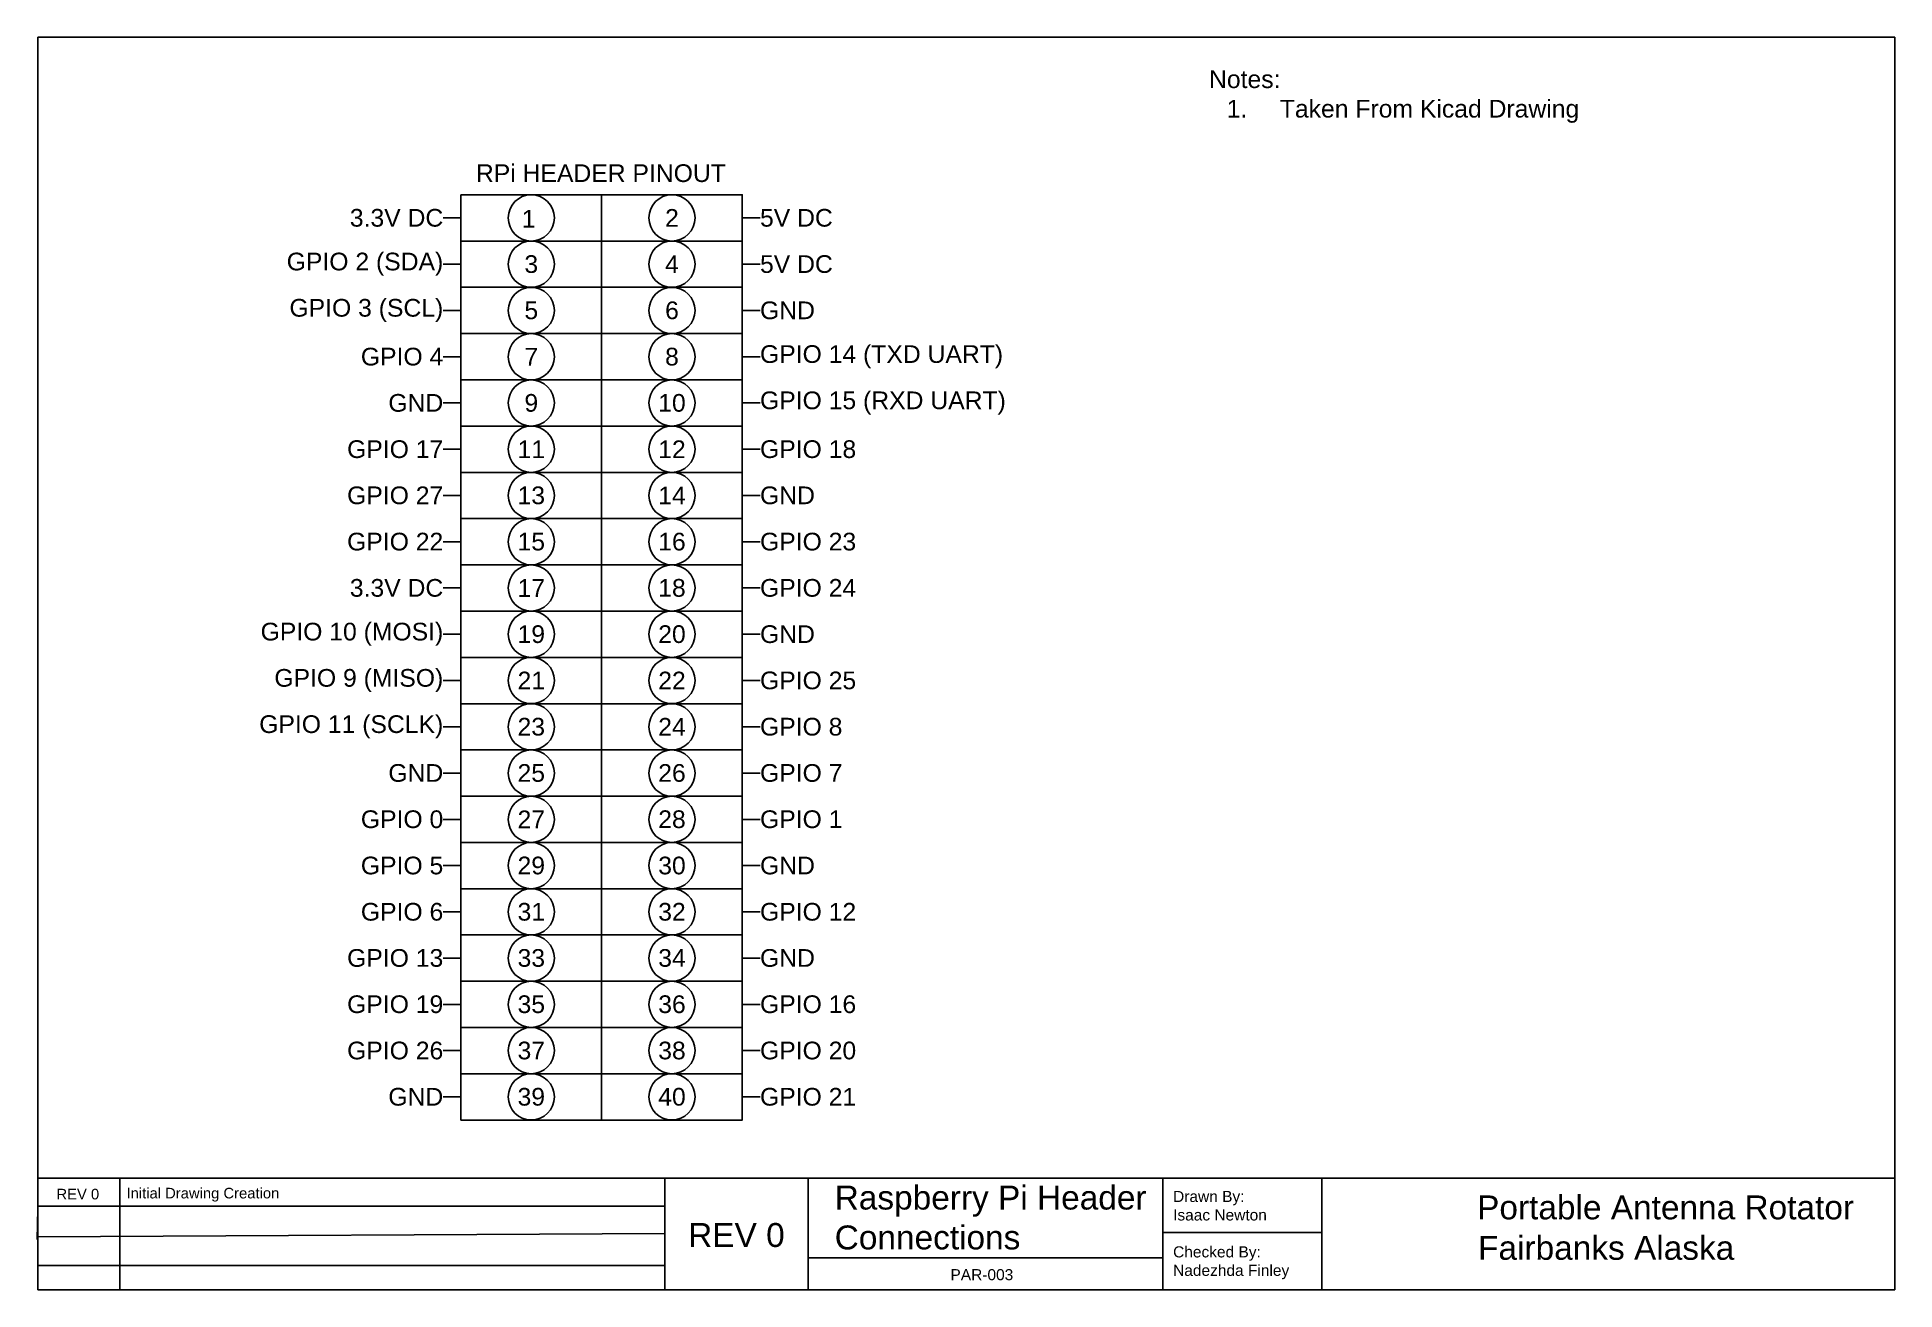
# Model space of a CAD drawing. Header units: inches. Extents: x -0.7 to 20.3, y -1.1 to 13.
import ezdxf

# ---------------------------------------------------------------- set-up
doc = ezdxf.new("R2010")
doc.units = ezdxf.units.IN
doc.header["$MEASUREMENT"] = 0
doc.styles.get("Standard").update_dxf_attribs({"font": 'arial.ttf'})

msp = doc.modelspace()

# ---------------------------------------------------------------- linework, layer by layer
for p, q in [((-0.667, 0.127), (-0.667, 13.023)), ((-0.667, 13.023), (20.323, 13.023)), ((20.323, 13.023), (20.323, 0.127)), ((4.117, 11.241), (4.117, 10.718)), ((4.117, 11.241), (5.707, 11.241)), ((5.707, 11.241), (5.707, 0.783)), ((7.297, 11.241), (7.297, 10.718)), ((4.117, 10.98), (3.917, 10.98)), ((7.497, 10.98), (7.297, 10.98)), ((4.117, 10.718), (7.297, 10.718)), ((4.117, 10.718), (4.117, 10.196)), ((4.117, 10.457), (3.917, 10.457)), ((7.497, 10.457), (7.297, 10.457)), ((4.117, 10.196), (7.297, 10.196)), ((4.117, 10.196), (4.117, 9.673)), ((4.117, 9.934), (3.917, 9.934)), ((7.497, 9.934), (7.297, 9.934)), ((4.117, 9.673), (7.297, 9.673)), ((4.117, 9.673), (4.117, 9.15)), ((4.117, 9.411), (3.917, 9.411)), ((7.497, 9.411), (7.297, 9.411)), ((4.117, 9.15), (7.297, 9.15)), ((4.117, 9.15), (4.117, 8.627)), ((4.117, 8.888), (3.917, 8.888)), ((7.497, 8.888), (7.297, 8.888)), ((4.117, 8.627), (7.297, 8.627)), ((4.117, 8.627), (4.117, 8.104)), ((4.117, 8.365), (3.917, 8.365)), ((7.497, 8.365), (7.297, 8.365)), ((4.117, 8.104), (7.297, 8.104)), ((4.117, 8.104), (4.117, 7.581)), ((4.117, 7.843), (3.917, 7.843)), ((7.497, 7.843), (7.297, 7.843)), ((4.117, 7.581), (7.297, 7.581)), ((7.297, 7.581), (7.297, 7.058)), ((4.117, 7.32), (3.917, 7.32)), ((7.297, 7.32), (7.497, 7.32)), ((7.297, 7.058), (4.117, 7.058)), ((4.117, 7.058), (4.117, 6.535)), ((4.117, 6.797), (3.917, 6.797)), ((7.497, 6.797), (7.297, 6.797)), ((4.117, 6.535), (7.297, 6.535)), ((7.297, 6.535), (7.297, 6.012)), ((3.917, 6.274), (4.117, 6.274)), ((7.297, 6.274), (7.497, 6.274)), ((7.297, 6.012), (4.117, 6.012)), ((4.117, 6.012), (4.117, 5.489)), ((4.117, 5.751), (3.917, 5.751)), ((7.297, 5.751), (7.497, 5.751)), ((4.117, 5.489), (7.297, 5.489)), ((7.297, 5.489), (7.297, 4.967)), ((3.917, 5.228), (4.117, 5.228)), ((7.297, 5.228), (7.497, 5.228)), ((7.297, 4.967), (4.117, 4.967)), ((4.117, 4.967), (4.117, 4.444)), ((4.117, 4.705), (3.917, 4.705)), ((7.297, 4.705), (7.497, 4.705)), ((4.117, 4.444), (7.297, 4.444)), ((7.297, 4.444), (7.297, 3.921)), ((3.917, 4.182), (4.117, 4.182)), ((7.297, 4.182), (7.497, 4.182)), ((7.297, 3.921), (4.117, 3.921)), ((4.117, 3.921), (4.117, 3.398)), ((4.117, 3.659), (3.917, 3.659)), ((7.297, 3.659), (7.497, 3.659)), ((4.117, 3.398), (7.297, 3.398)), ((7.297, 3.398), (7.297, 2.875)), ((3.917, 3.136), (4.117, 3.136)), ((7.297, 3.136), (7.497, 3.136)), ((7.297, 2.875), (4.117, 2.875)), ((4.117, 2.875), (4.117, 2.352)), ((4.117, 2.614), (3.917, 2.614)), ((7.297, 2.614), (7.497, 2.614)), ((4.117, 2.352), (7.297, 2.352)), ((7.297, 2.352), (7.297, 1.829)), ((3.917, 2.091), (4.117, 2.091)), ((7.297, 2.091), (7.497, 2.091)), ((7.297, 1.829), (4.117, 1.829)), ((4.117, 1.829), (4.117, 1.306)), ((4.117, 1.568), (3.917, 1.568)), ((7.297, 1.568), (7.497, 1.568)), ((4.117, 1.306), (7.297, 1.306)), ((4.117, 0.783), (4.117, 1.306)), ((4.117, 1.045), (3.917, 1.045)), ((7.497, 1.045), (7.297, 1.045)), ((5.707, 0.783), (7.297, 0.783)), ((-0.667, 0.127), (20.323, 0.127)), ((-0.667, 0.127), (-0.667, -0.499)), ((-0.667, 0.127), (-0.667, -0.189)), ((0.261, 0.127), (0.261, -1.136)), ((6.42, -1.136), (6.42, 0.127)), ((8.041, -1.136), (8.041, 0.127)), ((12.051, -1.136), (12.051, 0.127)), ((13.846, 0.127), (13.846, -1.136)), ((20.323, -0.499), (20.323, 0.127)), ((-0.667, -0.189), (6.42, -0.189)), ((-0.667, -0.22), (-0.673, -0.567)), ((-0.667, -0.22), (-0.667, -0.536)), ((-0.667, -1.136), (-0.667, -0.499)), ((-0.667, -0.536), (6.42, -0.499)), ((-0.667, -0.567), (-0.667, -0.914)), ((12.051, -0.488), (13.846, -0.488)), ((20.323, -1.136), (20.323, -0.499)), ((8.041, -0.774), (12.051, -0.774)), ((-0.667, -0.861), (6.42, -0.861)), ((-0.667, -1.136), (20.323, -1.136))]:
    msp.add_line(p, q)
msp.add_lwpolyline([(4.117, 11.241), (7.297, 11.241), (7.297, 0.783), (4.117, 0.783)], close=True)
for centre in [(4.912, 10.98), (6.502, 10.98), (4.912, 10.457), (6.502, 10.457), (4.912, 9.934), (6.502, 9.934), (4.912, 9.411), (6.502, 9.411), (4.912, 8.888), (6.502, 8.888), (4.912, 8.365), (6.502, 8.365), (4.912, 7.843), (6.502, 7.843), (4.912, 7.32), (6.502, 7.32), (4.912, 6.797), (6.502, 6.797), (4.912, 6.274), (6.502, 6.274), (4.912, 5.751), (6.502, 5.751), (4.912, 5.228), (6.502, 5.228), (4.912, 4.705), (6.502, 4.705), (4.912, 4.182), (6.502, 4.182), (4.912, 3.659), (6.502, 3.659), (4.912, 3.136), (6.502, 3.136), (4.912, 2.614), (6.502, 2.614), (4.912, 2.091), (6.502, 2.091), (4.912, 1.568), (6.502, 1.568), (4.912, 1.045), (6.502, 1.045)]:
    msp.add_circle(centre, 0.261)

# ---------------------------------------------------------------- texts
for s, width, gutter_width, insert, char_height, attachment_point in [('Notes:\\P\\pxi-3,l4,t4;1.^ITaken From Kicad Drawing', 4.96217, 1, (12.572, 12.648), 0.2, 1), ('RPi HEADER PINOUT ', 4.0212, 1, (4.286, 11.586), 0.2, 1), ('3.3V DC', 1.23418, 1, (3.917, 10.98), 0.2, 6), ('5V DC', 1.23418, 1, (7.497, 10.98), 0.2, 4), ('GPIO 2 (SDA)', 2.1594, 1, (3.917, 10.457), 0.2, 6), ('5V DC', 1.23418, 1, (7.497, 10.457), 0.2, 4), ('GPIO 3 (SCL)', 2.24017, 1, (3.917, 9.934), 0.2, 6), ('GND', 1.23418, 1, (7.497, 9.934), 0.2, 4), ('GPIO 4', 1.23418, 1, (3.917, 9.411), 0.2, 6), ('GPIO 14 (TXD UART)', 3.37771, 1, (7.497, 9.411), 0.2, 4), ('GPIO 15 (RXD UART)', 3.02432, 1, (7.497, 8.888), 0.2, 4), ('GND', 1.23418, 1, (3.917, 8.888), 0.2, 6), ('GPIO 17', 1.23418, 1, (3.917, 8.365), 0.2, 6), ('GPIO 18', 1.23418, 1, (7.497, 8.365), 0.2, 4), ('GPIO 27', 1.23418, 1, (3.917, 7.843), 0.2, 6), ('GND', 1.23418, 1, (7.497, 7.843), 0.2, 4), ('GPIO 22', 1.23418, 1, (3.917, 7.32), 0.2, 6), ('GPIO 23', 1.23418, 1, (7.497, 7.32), 0.2, 4), ('3.3V DC', 1.23418, 1, (3.917, 6.797), 0.2, 6), ('GPIO 24', 1.23418, 1, (7.497, 6.797), 0.2, 4), ('GPIO 10 (MOSI)', 2.35123, 1, (3.917, 6.274), 0.2, 6), ('GND', 1.23418, 1, (7.497, 6.274), 0.2, 4), ('GPIO 9 (MISO)', 2.02814, 1, (3.917, 5.751), 0.2, 6), ('GPIO 25', 1.23418, 1, (7.497, 5.751), 0.2, 4), ('GPIO 11 (SCLK)', 2.56327, 1, (3.917, 5.228), 0.2, 6), ('GPIO 8', 1.23418, 1, (7.497, 5.228), 0.2, 4), ('GND', 1.23418, 1, (3.917, 4.705), 0.2, 6), ('GPIO 7', 1.23418, 1, (7.497, 4.705), 0.2, 4), ('GPIO 0', 1.23418, 1, (3.917, 4.182), 0.2, 6), ('GPIO 1', 1.23418, 1, (7.497, 4.182), 0.2, 4), ('GPIO 5', 1.23418, 1, (3.917, 3.659), 0.2, 6), ('GND', 1.23418, 1, (7.497, 3.659), 0.2, 4), ('GPIO 6', 1.23418, 1, (3.917, 3.136), 0.2, 6), ('GPIO 12', 1.23418, 1, (7.497, 3.136), 0.2, 4), ('GPIO 13', 1.23418, 1, (3.917, 2.614), 0.2, 6), ('GND', 1.23418, 1, (7.497, 2.614), 0.2, 4), ('GPIO 19', 1.23418, 1, (3.917, 2.091), 0.2, 6), ('GPIO 16', 1.23418, 1, (7.497, 2.091), 0.2, 4), ('GPIO 26', 1.23418, 1, (3.917, 1.568), 0.2, 6), ('GPIO 20', 1.23418, 1, (7.497, 1.568), 0.2, 4), ('GND', 1.23418, 1, (3.917, 1.045), 0.2, 6), ('GPIO 21', 1.23418, 1, (7.497, 1.045), 0.2, 4), ('REV 0', 0.57457, 0.598, (-0.455, 0.006), 0.1196, 1), ('Initial Drawing Creation', 2.27753, 0.598, (0.337, 0.017), 0.11959, 1), ('Raspberry Pi Header Connections', 3.83813, 1.351, (8.341, 0.042), 0.27027, 1), ('Drawn By: \\PIsaac Newton\\P\\PChecked By: Nadezhda Finley', 1.6802, 0.626, (12.166, -0.018), 0.12522, 1), ('Portable Antenna Rotator', 5.47026, 1.351, (15.602, -0.069), 0.27027, 1), ('REV 0', 1.29853, 1.351, (6.685, -0.381), 0.2703, 1), ('Fairbanks Alaska ', 3.52069, 1.351, (15.613, -0.526), 0.27027, 1), ('PAR-003', 1.6802, 0.626, (9.65, -0.902), 0.1252, 1)]:
    msp.add_mtext_dynamic_manual_height_columns(s, width=width, gutter_width=gutter_width, heights=[0], dxfattribs=dict(insert=insert, char_height=char_height, attachment_point=attachment_point))
at = {"char_height": 0.2, "attachment_point": 5}
for s, insert in [('1', (4.882, 10.97)), ('2', (6.502, 10.98)), ('3', (4.912, 10.457)), ('4', (6.502, 10.457)), ('5', (4.912, 9.934)), ('6', (6.502, 9.934)), ('7', (4.912, 9.411)), ('8', (6.502, 9.411)), ('9', (4.912, 8.888)), ('10', (6.502, 8.888)), ('11', (4.912, 8.365)), ('12', (6.502, 8.365)), ('13', (4.912, 7.843)), ('14', (6.502, 7.843)), ('15', (4.912, 7.32)), ('16', (6.502, 7.32)), ('17', (4.912, 6.797)), ('18', (6.502, 6.797)), ('19', (4.912, 6.274)), ('20', (6.502, 6.274)), ('21', (4.912, 5.751)), ('22', (6.502, 5.751)), ('23', (4.912, 5.228)), ('24', (6.502, 5.228)), ('25', (4.912, 4.705)), ('26', (6.502, 4.705)), ('27', (4.912, 4.182)), ('28', (6.502, 4.182)), ('29', (4.912, 3.659)), ('30', (6.502, 3.659)), ('31', (4.912, 3.136)), ('32', (6.502, 3.136)), ('33', (4.912, 2.614)), ('34', (6.502, 2.614)), ('35', (4.912, 2.091)), ('36', (6.502, 2.091)), ('37', (4.912, 1.568)), ('38', (6.502, 1.568)), ('39', (4.912, 1.045)), ('40', (6.502, 1.045))]:
    msp.add_mtext(s, dxfattribs=dict(at, insert=insert))

doc.saveas('drawing.dxf')
